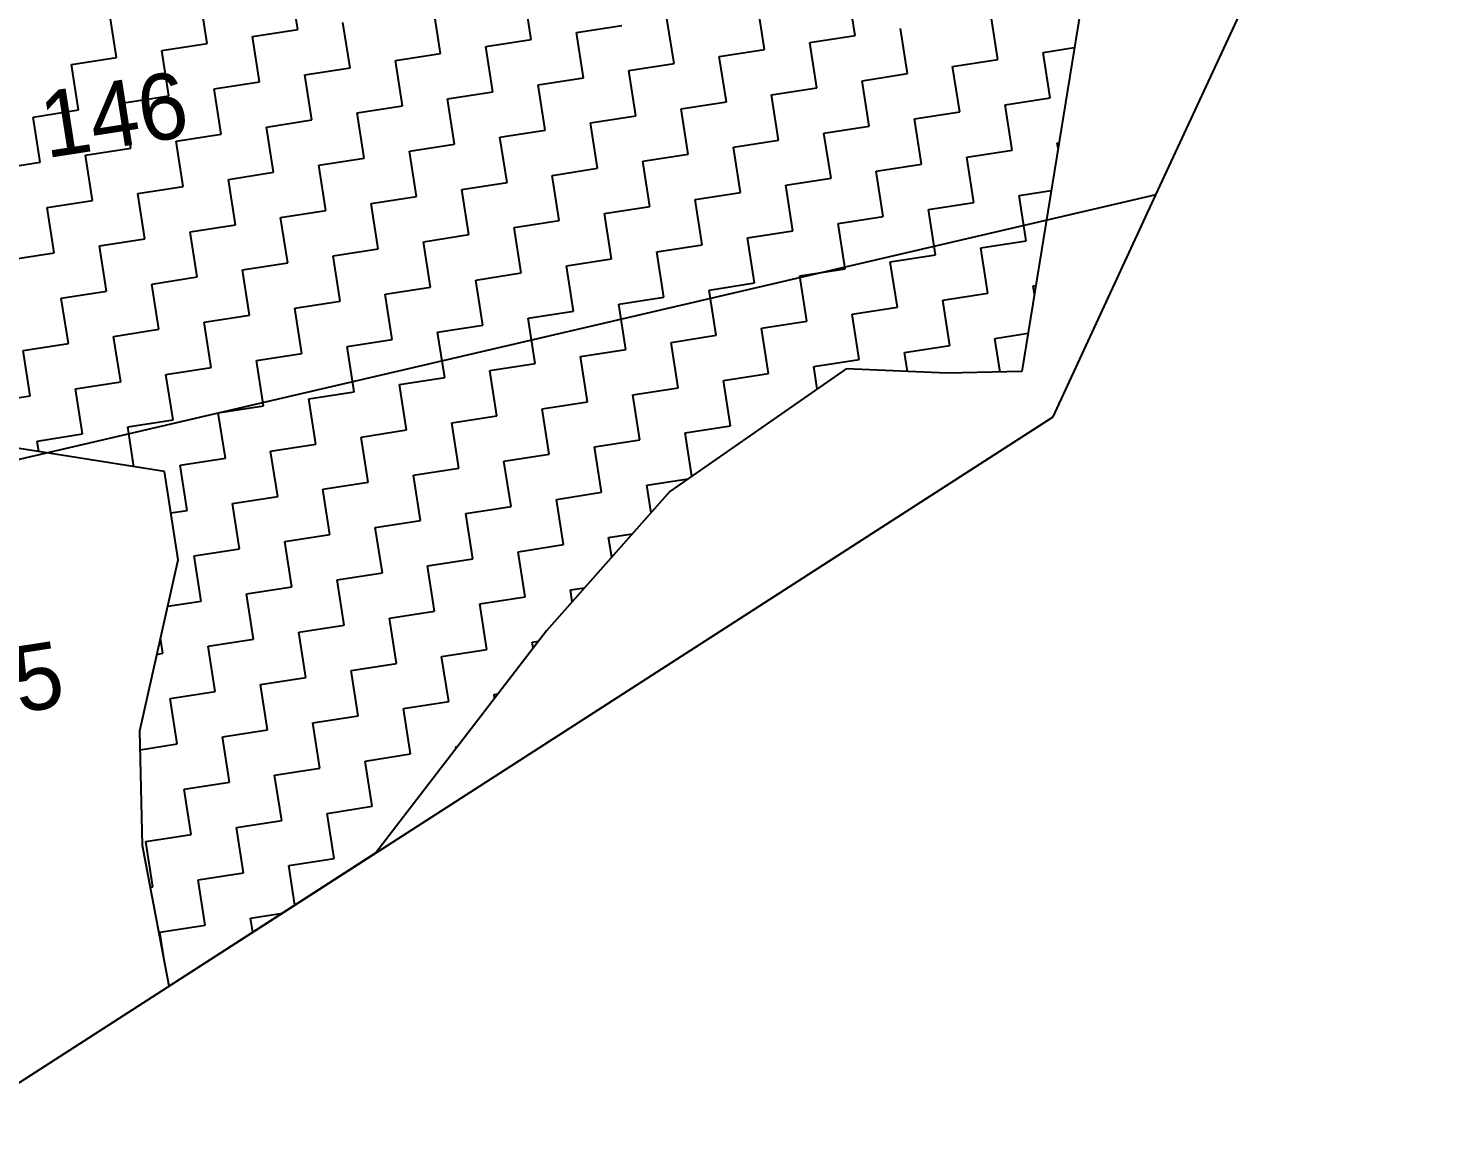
# Model space of a CAD drawing. Header units: metres. Extents: x 288488 to 290462, y 1999122 to 2001536.
# Drawn here: x 289454.1 to 289607.6, y 1999342.2 to 1999462 of the extents above; entities that cross this region are included whole.
import ezdxf
from ezdxf.enums import TextEntityAlignment as Align

# ---------------------------------------------------------------- set-up
doc = ezdxf.new("R2010")
doc.units = ezdxf.units.M
doc.header["$MEASUREMENT"] = 0
for name, color, linetype in [('POLY_HATCH', 12, 'Continuous'), ('POLY_PARCEL', 6, 'Continuous'), ('TEXT_PARCEL', 7, 'Continuous'), ('V_BOUND_LINE', 7, 'Continuous')]:
    doc.layers.add(name, color=color, linetype=linetype)
doc.styles.add('TEXT_MAP', font='')
doc.styles.get('TEXT_MAP').set_extended_font_data('Kruti Dev 050')

msp = doc.modelspace()

# ---------------------------------------------------------------- linework, layer by layer
at = {"layer": 'POLY_HATCH'}
for p, q in [((289569.4, 1999472.69), (289561.66, 1999424.89)), ((289542.64, 1999425.18), (289523.56, 1999411.91)), ((289553.55, 1999424.71), (289542.64, 1999425.18)), ((289561.66, 1999424.89), (289553.55, 1999424.71)), ((289468.84, 1999414.05), (289449.94, 1999417.06)), ((289470.32, 1999404.52), (289468.84, 1999414.05)), ((289523.56, 1999411.91), (289510.18, 1999396.82)), ((289466.16, 1999385.99), (289470.32, 1999404.52)), ((289510.18, 1999396.82), (289491.71, 1999372.78)), ((289466.46, 1999373.58), (289466.16, 1999385.99)), ((289469.34, 1999358.38), (289466.46, 1999373.58)), ((289491.71, 1999372.78), (289469.34, 1999358.38))]:
    msp.add_line(p, q, dxfattribs=at)
at = {"layer": 'POLY_HATCH', "linetype": 'Continuous'}
for p, q in [((289483.26, 1999461.91), (289482.5, 1999466.81)), ((289543.6, 1999461.26), (289542.84, 1999466.16)), ((289473.46, 1999460.39), (289472.7, 1999465.29)), ((289508.53, 1999460.82), (289507.77, 1999465.73)), ((289533.8, 1999459.74), (289533.03, 1999464.64)), ((289463.66, 1999458.86), (289462.9, 1999463.76)), ((289498.73, 1999459.3), (289497.97, 1999464.2)), ((289524, 1999458.21), (289523.23, 1999463.11)), ((289559.06, 1999458.65), (289558.3, 1999463.55)), ((289478.36, 1999461.15), (289483.26, 1999461.91)), ((289488.93, 1999457.77), (289488.16, 1999462.67)), ((289513.43, 1999461.59), (289518.33, 1999462.35)), ((289514.19, 1999456.69), (289513.43, 1999461.59)), ((289549.26, 1999457.13), (289548.5, 1999462.03)), ((289468.56, 1999459.62), (289473.46, 1999460.39)), ((289479.12, 1999456.25), (289478.36, 1999461.15)), ((289503.63, 1999460.06), (289508.53, 1999460.82)), ((289504.39, 1999455.16), (289503.63, 1999460.06)), ((289538.7, 1999460.5), (289543.6, 1999461.26)), ((289539.46, 1999455.6), (289538.7, 1999460.5)), ((289563.97, 1999459.41), (289567.33, 1999459.94)), ((289458.76, 1999458.1), (289463.66, 1999458.86)), ((289469.32, 1999454.72), (289468.56, 1999459.62)), ((289493.83, 1999458.54), (289498.73, 1999459.3)), ((289494.59, 1999453.64), (289493.83, 1999458.54)), ((289528.9, 1999458.98), (289533.8, 1999459.74)), ((289529.66, 1999454.07), (289528.9, 1999458.98)), ((289554.16, 1999457.89), (289559.06, 1999458.65)), ((289564.73, 1999454.51), (289563.97, 1999459.41)), ((289459.52, 1999453.2), (289458.76, 1999458.1)), ((289484.03, 1999457.01), (289488.93, 1999457.77)), ((289484.79, 1999452.11), (289484.03, 1999457.01)), ((289519.09, 1999457.45), (289524, 1999458.21)), ((289519.86, 1999452.55), (289519.09, 1999457.45)), ((289544.36, 1999456.36), (289549.26, 1999457.13)), ((289554.93, 1999452.99), (289554.16, 1999457.89)), ((289474.22, 1999455.49), (289479.12, 1999456.25)), ((289474.99, 1999450.58), (289474.22, 1999455.49)), ((289509.29, 1999455.92), (289514.19, 1999456.69)), ((289510.06, 1999451.02), (289509.29, 1999455.92)), ((289534.56, 1999454.84), (289539.46, 1999455.6)), ((289545.12, 1999451.46), (289544.36, 1999456.36)), ((289464.42, 1999453.96), (289469.32, 1999454.72)), ((289465.18, 1999449.06), (289464.42, 1999453.96)), ((289499.49, 1999454.4), (289504.39, 1999455.16)), ((289500.25, 1999449.5), (289499.49, 1999454.4)), ((289524.76, 1999453.31), (289529.66, 1999454.07)), ((289535.32, 1999449.94), (289534.56, 1999454.84)), ((289559.83, 1999453.75), (289564.73, 1999454.51)), ((289560.59, 1999448.85), (289559.83, 1999453.75)), ((289454.62, 1999452.43), (289459.52, 1999453.2)), ((289455.38, 1999447.53), (289454.62, 1999452.43)), ((289489.69, 1999452.87), (289494.59, 1999453.64)), ((289490.45, 1999447.97), (289489.69, 1999452.87)), ((289514.96, 1999451.79), (289519.86, 1999452.55)), ((289525.52, 1999448.41), (289524.76, 1999453.31)), ((289550.03, 1999452.22), (289554.93, 1999452.99)), ((289550.79, 1999447.32), (289550.03, 1999452.22)), ((289479.89, 1999451.35), (289484.79, 1999452.11)), ((289480.65, 1999446.45), (289479.89, 1999451.35)), ((289505.15, 1999450.26), (289510.06, 1999451.02)), ((289515.72, 1999446.89), (289514.96, 1999451.79)), ((289540.22, 1999450.7), (289545.12, 1999451.46)), ((289540.99, 1999445.8), (289540.22, 1999450.7)), ((289470.09, 1999449.82), (289474.99, 1999450.58)), ((289470.85, 1999444.92), (289470.09, 1999449.82)), ((289495.35, 1999448.73), (289500.25, 1999449.5)), ((289505.92, 1999445.36), (289505.15, 1999450.26)), ((289530.42, 1999449.17), (289535.32, 1999449.94)), ((289531.18, 1999444.27), (289530.42, 1999449.17)), ((289565.49, 1999449.61), (289565.67, 1999449.64)), ((289565.57, 1999449.07), (289565.49, 1999449.61)), ((289460.28, 1999448.3), (289465.18, 1999449.06)), ((289461.05, 1999443.4), (289460.28, 1999448.3)), ((289485.55, 1999447.21), (289490.45, 1999447.97)), ((289496.12, 1999443.83), (289495.35, 1999448.73)), ((289520.62, 1999447.65), (289525.52, 1999448.41)), ((289521.38, 1999442.75), (289520.62, 1999447.65)), ((289555.69, 1999448.09), (289560.59, 1999448.85)), ((289556.45, 1999443.19), (289555.69, 1999448.09)), ((289450.48, 1999446.77), (289455.38, 1999447.53)), ((289475.75, 1999445.68), (289480.65, 1999446.45)), ((289486.31, 1999442.31), (289485.55, 1999447.21)), ((289510.82, 1999446.12), (289515.72, 1999446.89)), ((289511.58, 1999441.22), (289510.82, 1999446.12)), ((289545.89, 1999446.56), (289550.79, 1999447.32)), ((289546.65, 1999441.66), (289545.89, 1999446.56)), ((289465.95, 1999444.16), (289470.85, 1999444.92)), ((289476.51, 1999440.78), (289475.75, 1999445.68)), ((289501.02, 1999444.6), (289505.92, 1999445.36)), ((289501.78, 1999439.7), (289501.02, 1999444.6)), ((289536.09, 1999445.04), (289540.99, 1999445.8)), ((289536.85, 1999440.13), (289536.09, 1999445.04)), ((289561.35, 1999443.95), (289564.83, 1999444.49)), ((289456.15, 1999442.63), (289461.05, 1999443.4)), ((289466.71, 1999439.26), (289465.95, 1999444.16)), ((289491.21, 1999443.07), (289496.12, 1999443.83)), ((289491.98, 1999438.17), (289491.21, 1999443.07)), ((289526.28, 1999443.51), (289531.18, 1999444.27)), ((289527.05, 1999438.61), (289526.28, 1999443.51)), ((289551.55, 1999442.42), (289556.45, 1999443.19)), ((289562.12, 1999439.05), (289561.35, 1999443.95)), ((289456.91, 1999437.73), (289456.15, 1999442.63)), ((289481.41, 1999441.55), (289486.31, 1999442.31)), ((289482.18, 1999436.64), (289481.41, 1999441.55)), ((289516.48, 1999441.98), (289521.38, 1999442.75)), ((289517.24, 1999437.08), (289516.48, 1999441.98)), ((289541.75, 1999440.9), (289546.65, 1999441.66)), ((289552.31, 1999437.52), (289551.55, 1999442.42)), ((289471.61, 1999440.02), (289476.51, 1999440.78)), ((289472.37, 1999435.12), (289471.61, 1999440.02)), ((289506.68, 1999440.46), (289511.58, 1999441.22)), ((289507.44, 1999435.56), (289506.68, 1999440.46)), ((289531.95, 1999439.37), (289536.85, 1999440.13)), ((289542.51, 1999436), (289541.75, 1999440.9)), ((289461.81, 1999438.49), (289466.71, 1999439.26)), ((289462.57, 1999433.59), (289461.81, 1999438.49)), ((289496.88, 1999438.93), (289501.78, 1999439.7)), ((289497.64, 1999434.03), (289496.88, 1999438.93)), ((289522.15, 1999437.85), (289527.05, 1999438.61)), ((289532.71, 1999434.47), (289531.95, 1999439.37)), ((289557.21, 1999438.28), (289562.12, 1999439.05)), ((289452.01, 1999436.97), (289456.91, 1999437.73)), ((289487.08, 1999437.41), (289491.98, 1999438.17)), ((289487.84, 1999432.51), (289487.08, 1999437.41)), ((289512.34, 1999436.32), (289517.24, 1999437.08)), ((289522.91, 1999432.95), (289522.15, 1999437.85)), ((289547.41, 1999436.76), (289552.31, 1999437.52)), ((289557.98, 1999433.38), (289557.21, 1999438.28)), ((289477.27, 1999435.88), (289482.18, 1999436.64)), ((289478.04, 1999430.98), (289477.27, 1999435.88)), ((289502.54, 1999434.79), (289507.44, 1999435.56)), ((289513.11, 1999431.42), (289512.34, 1999436.32)), ((289537.61, 1999435.23), (289542.51, 1999436)), ((289548.18, 1999431.86), (289547.41, 1999436.76)), ((289467.47, 1999434.36), (289472.37, 1999435.12)), ((289468.24, 1999429.46), (289467.47, 1999434.36)), ((289492.74, 1999433.27), (289497.64, 1999434.03)), ((289503.3, 1999429.89), (289502.54, 1999434.79)), ((289527.81, 1999433.71), (289532.71, 1999434.47)), ((289538.37, 1999430.33), (289537.61, 1999435.23)), ((289562.88, 1999434.15), (289563.17, 1999434.19)), ((289563.02, 1999433.27), (289562.88, 1999434.15)), ((289457.67, 1999432.83), (289462.57, 1999433.59)), ((289458.43, 1999427.93), (289457.67, 1999432.83)), ((289482.94, 1999431.74), (289487.84, 1999432.51)), ((289493.5, 1999428.37), (289492.74, 1999433.27)), ((289518.01, 1999432.18), (289522.91, 1999432.95)), ((289528.57, 1999428.81), (289527.81, 1999433.71)), ((289553.08, 1999432.62), (289557.98, 1999433.38)), ((289553.84, 1999427.72), (289553.08, 1999432.62)), ((289473.14, 1999430.22), (289478.04, 1999430.98)), ((289483.7, 1999426.84), (289482.94, 1999431.74)), ((289508.21, 1999430.66), (289513.11, 1999431.42)), ((289508.97, 1999425.76), (289508.21, 1999430.66)), ((289518.77, 1999427.28), (289518.01, 1999432.18)), ((289543.28, 1999431.1), (289548.18, 1999431.86)), ((289544.04, 1999426.19), (289543.28, 1999431.1)), ((289463.33, 1999428.69), (289468.24, 1999429.46)), ((289473.9, 1999425.32), (289473.14, 1999430.22)), ((289498.4, 1999429.13), (289503.3, 1999429.89)), ((289499.17, 1999424.23), (289498.4, 1999429.13)), ((289533.47, 1999429.57), (289538.37, 1999430.33)), ((289534.24, 1999424.67), (289533.47, 1999429.57)), ((289453.53, 1999427.17), (289458.43, 1999427.93)), ((289464.1, 1999423.79), (289463.33, 1999428.69)), ((289488.6, 1999427.61), (289493.5, 1999428.37)), ((289489.37, 1999422.7), (289488.6, 1999427.61)), ((289523.67, 1999428.04), (289528.57, 1999428.81)), ((289524.43, 1999423.14), (289523.67, 1999428.04)), ((289548.94, 1999426.96), (289553.84, 1999427.72)), ((289558.74, 1999428.48), (289562.33, 1999429.04)), ((289559.31, 1999424.83), (289558.74, 1999428.48)), ((289454.3, 1999422.27), (289453.53, 1999427.17)), ((289478.8, 1999426.08), (289483.7, 1999426.84)), ((289479.56, 1999421.18), (289478.8, 1999426.08)), ((289513.87, 1999426.52), (289518.77, 1999427.28)), ((289514.63, 1999421.62), (289513.87, 1999426.52)), ((289539.14, 1999425.43), (289544.04, 1999426.19)), ((289549.26, 1999424.89), (289548.94, 1999426.96)), ((289469, 1999424.55), (289473.9, 1999425.32)), ((289469.76, 1999419.65), (289469, 1999424.55)), ((289504.07, 1999424.99), (289508.97, 1999425.76)), ((289504.83, 1999420.09), (289504.07, 1999424.99)), ((289529.34, 1999423.91), (289534.24, 1999424.67)), ((289539.51, 1999423.01), (289539.14, 1999425.43)), ((289459.2, 1999423.03), (289464.1, 1999423.79)), ((289459.96, 1999418.13), (289459.2, 1999423.03)), ((289494.27, 1999423.47), (289499.17, 1999424.23)), ((289495.03, 1999418.57), (289494.27, 1999423.47)), ((289519.53, 1999422.38), (289524.43, 1999423.14)), ((289530.1, 1999419.01), (289529.34, 1999423.91)), ((289449.39, 1999421.5), (289454.3, 1999422.27)), ((289484.46, 1999421.94), (289489.37, 1999422.7)), ((289485.23, 1999417.04), (289484.46, 1999421.94)), ((289509.73, 1999420.85), (289514.63, 1999421.62)), ((289520.3, 1999417.48), (289519.53, 1999422.38)), ((289474.66, 1999420.42), (289479.56, 1999421.18)), ((289475.43, 1999415.52), (289474.66, 1999420.42)), ((289499.93, 1999419.33), (289504.83, 1999420.09)), ((289510.49, 1999415.95), (289509.73, 1999420.85)), ((289464.86, 1999418.89), (289469.76, 1999419.65)), ((289465.53, 1999414.57), (289464.86, 1999418.89)), ((289490.13, 1999417.8), (289495.03, 1999418.57)), ((289500.69, 1999414.43), (289499.93, 1999419.33)), ((289525.2, 1999418.24), (289530.1, 1999419.01)), ((289455.06, 1999417.36), (289459.96, 1999418.13)), ((289455.24, 1999416.22), (289455.06, 1999417.36)), ((289480.33, 1999416.28), (289485.23, 1999417.04)), ((289490.89, 1999412.9), (289490.13, 1999417.8)), ((289515.4, 1999416.72), (289520.3, 1999417.48)), ((289525.93, 1999413.56), (289525.2, 1999418.24)), ((289470.52, 1999414.75), (289475.43, 1999415.52)), ((289481.09, 1999411.38), (289480.33, 1999416.28)), ((289505.59, 1999415.19), (289510.49, 1999415.95)), ((289516.16, 1999411.82), (289515.4, 1999416.72)), ((289471.29, 1999409.85), (289470.52, 1999414.75)), ((289495.79, 1999413.67), (289500.69, 1999414.43)), ((289506.36, 1999410.29), (289505.59, 1999415.19)), ((289485.99, 1999412.14), (289490.89, 1999412.9)), ((289496.55, 1999408.76), (289495.79, 1999413.67)), ((289521.06, 1999412.58), (289525.52, 1999413.27)), ((289521.52, 1999409.61), (289521.06, 1999412.58)), ((289476.19, 1999410.61), (289481.09, 1999411.38)), ((289486.75, 1999407.24), (289485.99, 1999412.14)), ((289511.26, 1999411.05), (289516.16, 1999411.82)), ((289512.02, 1999406.15), (289511.26, 1999411.05)), ((289469.54, 1999409.58), (289471.29, 1999409.85)), ((289476.95, 1999405.71), (289476.19, 1999410.61)), ((289501.46, 1999409.53), (289506.36, 1999410.29)), ((289502.22, 1999404.63), (289501.46, 1999409.53)), ((289491.65, 1999408), (289496.55, 1999408.76)), ((289492.42, 1999403.1), (289491.65, 1999408)), ((289481.85, 1999406.48), (289486.75, 1999407.24)), ((289482.61, 1999401.58), (289481.85, 1999406.48)), ((289507.12, 1999405.39), (289512.02, 1999406.15)), ((289516.92, 1999406.91), (289519.48, 1999407.31)), ((289517.25, 1999404.8), (289516.92, 1999406.91)), ((289472.05, 1999404.95), (289476.95, 1999405.71)), ((289472.81, 1999400.05), (289472.05, 1999404.95)), ((289497.32, 1999403.86), (289502.22, 1999404.63)), ((289507.88, 1999400.49), (289507.12, 1999405.39)), ((289487.52, 1999402.34), (289492.42, 1999403.1)), ((289498.08, 1999398.96), (289497.32, 1999403.86)), ((289477.71, 1999400.81), (289482.61, 1999401.58)), ((289488.28, 1999397.44), (289487.52, 1999402.34)), ((289512.78, 1999401.25), (289514.32, 1999401.49)), ((289469.19, 1999399.49), (289472.81, 1999400.05)), ((289478.48, 1999395.91), (289477.71, 1999400.81)), ((289502.98, 1999399.73), (289507.88, 1999400.49)), ((289512.98, 1999399.98), (289512.78, 1999401.25)), ((289493.18, 1999398.2), (289498.08, 1999398.96)), ((289503.74, 1999394.82), (289502.98, 1999399.73)), ((289483.38, 1999396.67), (289488.28, 1999397.44)), ((289493.94, 1999393.3), (289493.18, 1999398.2)), ((289468.67, 1999394.39), (289468.42, 1999396.04)), ((289473.58, 1999395.15), (289478.48, 1999395.91)), ((289484.14, 1999391.77), (289483.38, 1999396.67)), ((289508.64, 1999395.59), (289509.31, 1999395.69)), ((289508.74, 1999394.95), (289508.64, 1999395.59)), ((289468.02, 1999394.28), (289468.67, 1999394.39)), ((289474.34, 1999390.25), (289473.58, 1999395.15)), ((289498.84, 1999394.06), (289503.74, 1999394.82)), ((289499.61, 1999389.16), (289498.84, 1999394.06)), ((289489.04, 1999392.54), (289493.94, 1999393.3)), ((289489.8, 1999387.64), (289489.04, 1999392.54)), ((289479.24, 1999391.01), (289484.14, 1999391.77)), ((289480, 1999386.11), (289479.24, 1999391.01)), ((289469.44, 1999389.49), (289474.34, 1999390.25)), ((289470.2, 1999384.58), (289469.44, 1999389.49)), ((289504.51, 1999389.92), (289504.93, 1999389.99)), ((289504.57, 1999389.52), (289504.51, 1999389.92)), ((289494.7, 1999388.4), (289499.61, 1999389.16)), ((289495.47, 1999383.5), (289494.7, 1999388.4)), ((289484.9, 1999386.87), (289489.8, 1999387.64)), ((289485.67, 1999381.97), (289484.9, 1999386.87)), ((289475.1, 1999385.35), (289480, 1999386.11)), ((289475.86, 1999380.45), (289475.1, 1999385.35)), ((289466.21, 1999383.96), (289470.2, 1999384.58)), ((289490.57, 1999382.73), (289495.47, 1999383.5)), ((289500.37, 1999384.26), (289500.55, 1999384.29)), ((289500.4, 1999384.09), (289500.37, 1999384.26)), ((289480.76, 1999381.21), (289485.67, 1999381.97)), ((289491.33, 1999377.83), (289490.57, 1999382.73)), ((289470.96, 1999379.68), (289475.86, 1999380.45)), ((289481.53, 1999376.31), (289480.76, 1999381.21)), ((289471.73, 1999374.78), (289470.96, 1999379.68)), ((289486.43, 1999377.07), (289491.33, 1999377.83)), ((289487.19, 1999372.17), (289486.43, 1999377.07)), ((289476.63, 1999375.55), (289481.53, 1999376.31)), ((289477.39, 1999370.64), (289476.63, 1999375.55)), ((289466.82, 1999374.02), (289471.73, 1999374.78)), ((289467.59, 1999369.12), (289466.82, 1999374.02)), ((289482.29, 1999371.41), (289487.19, 1999372.17)), ((289482.95, 1999367.15), (289482.29, 1999371.41)), ((289472.49, 1999369.88), (289477.39, 1999370.64)), ((289473.25, 1999364.98), (289472.49, 1999369.88)), ((289467.32, 1999369.08), (289467.59, 1999369.12)), ((289478.15, 1999365.74), (289481.61, 1999366.28)), ((289468.35, 1999364.22), (289473.25, 1999364.98)), ((289478.39, 1999364.21), (289478.15, 1999365.74)), ((289468.88, 1999360.79), (289468.35, 1999364.22))]:
    msp.add_line(p, q, dxfattribs=at)
at = {"layer": 'POLY_PARCEL'}
msp.add_line((289576.17, 1999444), (289426.53, 1999409.21), dxfattribs=at)
at = {"layer": 'V_BOUND_LINE'}
for p, q in [((289576.17, 1999444), (289607.63, 1999511.9)), ((289565.05, 1999419.99), (289576.17, 1999444)), ((289444.18, 1999342.19), (289565.05, 1999419.99))]:
    msp.add_line(p, q, dxfattribs=at)

# ---------------------------------------------------------------- texts
at = {"layer": 'TEXT_PARCEL', "style": 'TEXT_MAP'}
for s, p in [('146', (289463.35, 1999452.72)), ('145', (289449.89, 1999391))]:
    msp.add_text(s, height=7.142, rotation=8.8469, dxfattribs=at).set_placement(p, align=Align.MIDDLE)

doc.saveas('drawing.dxf')
